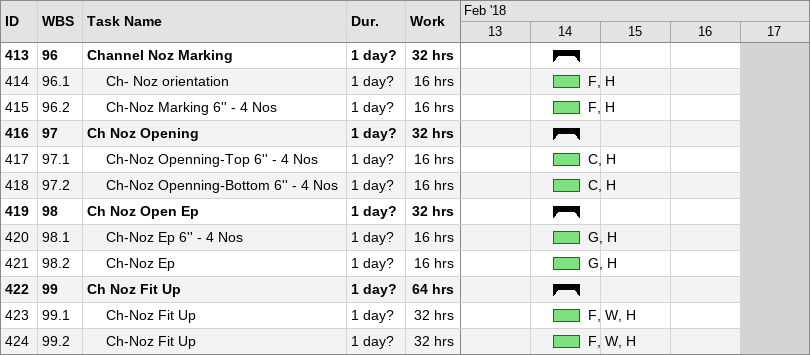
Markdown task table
| ID | WBS | Task | Duration | Start | Finish | Resources | Work (h) |
|---|---|---|---|---|---|---|---|
| 413 | 96 | **Channel Noz Marking** | 1d? | 2018-02-14 | 2018-02-14 |  | 32 |
| 414 | 96.1 | Ch- Noz orientation | 1d? | 2018-02-14 | 2018-02-14 | F, H | 16 |
| 415 | 96.2 | Ch-Noz Marking 6'' - 4 Nos | 1d? | 2018-02-14 | 2018-02-14 | F, H | 16 |
| 416 | 97 | **Ch Noz Opening** | 1d? | 2018-02-14 | 2018-02-14 |  | 32 |
| 417 | 97.1 | Ch-Noz Openning-Top 6'' - 4 Nos | 1d? | 2018-02-14 | 2018-02-14 | C, H | 16 |
| 418 | 97.2 | Ch-Noz Openning-Bottom 6'' - 4 Nos | 1d? | 2018-02-14 | 2018-02-14 | C, H | 16 |
| 419 | 98 | **Ch Noz Open Ep** | 1d? | 2018-02-14 | 2018-02-14 |  | 32 |
| 420 | 98.1 | Ch-Noz Ep 6'' - 4 Nos | 1d? | 2018-02-14 | 2018-02-14 | G, H | 16 |
| 421 | 98.2 | Ch-Noz Ep | 1d? | 2018-02-14 | 2018-02-14 | G, H | 16 |
| 422 | 99 | **Ch Noz Fit Up** | 1d? | 2018-02-14 | 2018-02-14 |  | 64 |
| 423 | 99.1 | Ch-Noz Fit Up | 1d? | 2018-02-14 | 2018-02-14 | F, W, H | 32 |
| 424 | 99.2 | Ch-Noz Fit Up | 1d? | 2018-02-14 | 2018-02-14 | F, W, H | 32 |
